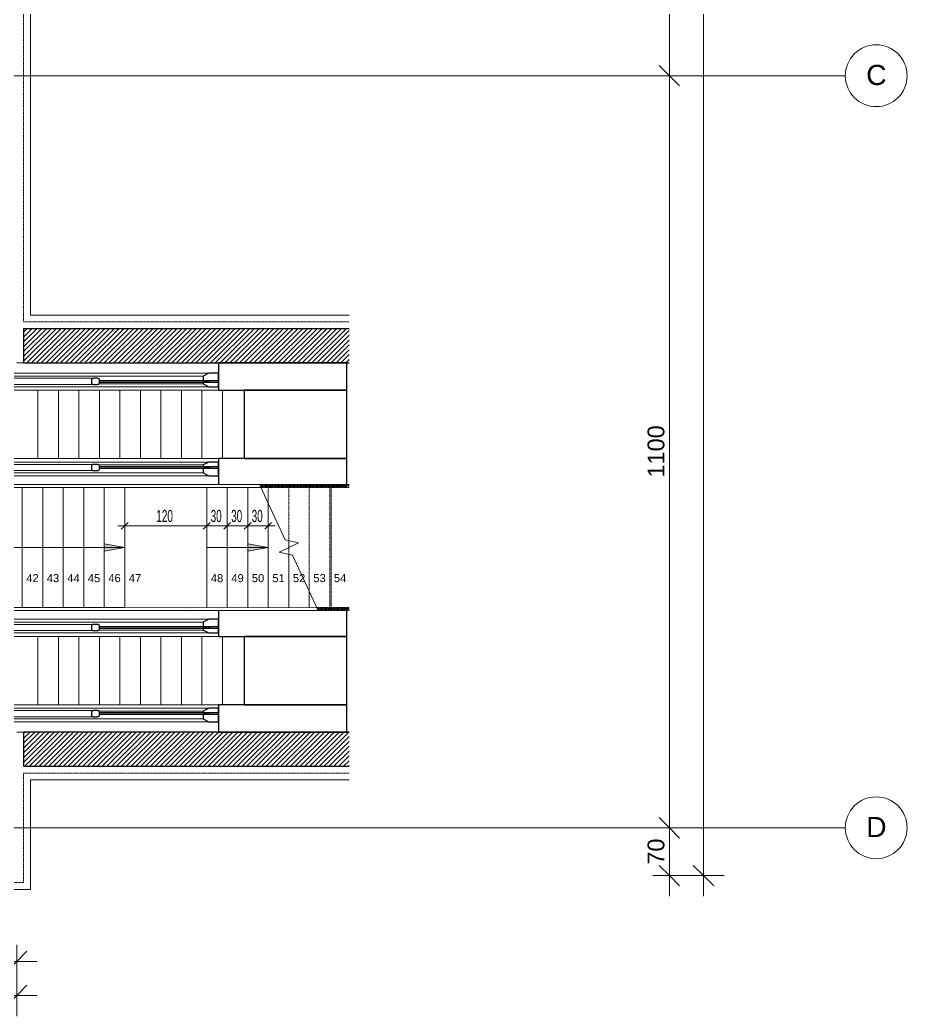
# Model space of a CAD drawing. Header units: centimetres. Extents: x -9345 to 11316, y -7197 to -3465.
# Drawn here: x 9970 to 11269, y -6906 to -5449 of the extents above; entities that cross this region are included whole.
import ezdxf

# ---------------------------------------------------------------- set-up
doc = ezdxf.new("R2010")
doc.units = ezdxf.units.CM
doc.linetypes.add('Grid Line 1_4_', pattern=[1.11125, 0.635, -0.15875, 0.15875, -0.15875])
doc.linetypes.add('Overhead', pattern=[0.396875, 0.238125, -0.15875])
for name, color, linetype, lineweight in [('A-ANNO-DIMS', 211, 'Continuous', 9), ('A-ANNO-DIMS-100', 211, 'Continuous', 9), ('A-DETL', 90, 'Continuous', 9), ('A-FLOR-HRAL', 11, 'Continuous', 9), ('A-FLOR-HRAL-MBND', 5, 'Overhead', 9), ('A-FLOR-OVHD', 1, 'Overhead', 9), ('A-GENM', 13, 'Continuous', 9), ('A-WALL', 113, 'Continuous', 9), ('A-WALL-PATT', 111, 'Continuous', 25), ('S-GRID', 1, 'Continuous', 9), ('S-GRID-IDEN', 1, 'Continuous', 9), ('S-STRS', 31, 'Continuous', 9), ('S-STRS-ANNO', 31, 'Continuous', 9), ('S-STRS-MBND', 31, 'Overhead', 9)]:
    doc.layers.add(name, color=color, linetype=linetype, lineweight=lineweight)
doc.styles.add('Arial', font='arial.ttf', dxfattribs={"height": 11.710189})
doc.styles.add('Arial_1', font='arial.ttf', dxfattribs={"height": 29.505988})
doc.styles.add('Arial_4', font='arial.ttf', dxfattribs={"height": 24.588323})
doc.styles.add('Swis721 LtCn BT_1', font='swisscl.ttf', dxfattribs={"width": 0.8, "height": 17.639445})
doc.dimstyles.new('IUAS_DIMENSION_AXIS', dxfattribs={"dimscale": 30.48, "dimtxt": 25, "dimasz": 0.984252, "dimexe": 0.984252, "dimexo": 0.0625, "dimgap": 0, "dimtad": 1, "dimdec": 0, "dimzin": 0, "dimdsep": 46, "dimtxsty": 'Arial_4', "dimblk1": 'OBLIQUE', "dimblk2": 'OBLIQUE', "dimsah": 1, "dimcen": 0.09, "dimdle": 0.984252, "dimazin": 0, "dimtfac": 1, "dimtdec": 4, "dimtix": 1, "dimtmove": 0, "dimatfit": 3, "dimfxl": 0.787402, "dimfxlon": 1, "dimtvp": 1, "dimtolj": 1, "dimtzin": 0, "dimarcsym": 2})
doc.dimstyles.new('IUAS_DIMENSION_INSIDE_100_5', dxfattribs={"dimscale": 30.48, "dimtxt": 18, "dimasz": 0.328084, "dimexe": 0.328084, "dimexo": 0.0625, "dimgap": 0, "dimtad": 1, "dimdec": 0, "dimdsep": 46, "dimtxsty": 'Swis721 LtCn BT_1', "dimblk1": 'OBLIQUE', "dimblk2": 'OBLIQUE', "dimsah": 1, "dimcen": 0.09, "dimdle": 0.328084, "dimazin": 0, "dimtfac": 1, "dimtdec": 4, "dimtix": 1, "dimtmove": 0, "dimatfit": 3, "dimfxl": 0.656168, "dimfxlon": 1, "dimtvp": 1, "dimtolj": 1, "dimtzin": 0, "dimarcsym": 2})
pattern_1 = [(45, (10627.768, 0), (-3.535534, 3.535534), [])]

# ---------------------------------------------------------------- blocks, each defined once
blk = doc.blocks.new('A-YURUYEN MERDIVEN - 1570-1859977-_123_30 TEKNİK KAT _ TECHNICAL LEVEL')
at = {"layer": 'A-GENM', "lineweight": 25}
for p, q in [((-222.5, 90), (-349.2, 90)), ((-349.2, 90), (-349.2, 50)), ((-161.2, 50), (-161.2, 88)), ((-147.2, 75), (-161.2, 75)), ((-161.2, 75), (-161.2, 55)), ((-138.7, 70.8), (-147.2, 75)), ((12.8, 64), (-161.2, 64)), ((-161.2, 64), (-161.2, 62)), ((-161.2, 62), (12.8, 62)), ((-147.2, 62.2), (-147.2, 63.8)), ((-147.2, 63.8), (-138.7, 63.8)), ((-138.7, 62.2), (-147.2, 62.2)), ((-147.2, 55), (-138.7, 59.2)), ((-138.7, 63.8), (-138.7, 70.8)), ((-138.7, 59.2), (-138.7, 62.2)), ((12.8, 65.5), (12.8, 60.5)), ((12.8, 62), (12.8, 64)), ((20.8, 67.5), (16.8, 67.5)), ((16.8, 58.5), (20.8, 58.5)), ((24.8, 60.5), (24.8, 65.5)), ((-349.2, 50), (-161.2, 50)), ((-198.7, 50), (-349.2, 50)), ((-349.2, 50), (-349.2, -50)), ((-198.7, -50), (-198.7, 50)), ((-161.2, 55), (-147.2, 55)), ((-161.2, -50), (-349.2, -50)), ((-349.2, -50), (-349.2, -90)), ((-349.2, -50), (-198.7, -50)), ((-161.2, -90), (-161.2, -50)), ((-147.2, -55), (-161.2, -55)), ((-161.2, -55), (-161.2, -75)), ((-138.7, -59.2), (-147.2, -55)), ((12.8, -62), (-161.2, -62)), ((-161.2, -62), (-161.2, -64)), ((-161.2, -64), (12.8, -64)), ((-147.2, -63.8), (-147.2, -62.2)), ((-147.2, -62.2), (-138.7, -62.2)), ((-138.7, -63.8), (-147.2, -63.8)), ((-147.2, -75), (-138.7, -70.8)), ((-138.7, -62.2), (-138.7, -59.2)), ((-138.7, -70.8), (-138.7, -63.8)), ((12.8, -60.5), (12.8, -65.5)), ((12.8, -64), (12.8, -62)), ((20.8, -58.5), (16.8, -58.5)), ((16.8, -67.5), (20.8, -67.5)), ((24.8, -65.5), (24.8, -60.5)), ((-161.2, -75), (-147.2, -75)), ((-349.2, -90), (-161.2, -90))]:
    blk.add_line(p, q, dxfattribs=at)
at = {"layer": 'A-GENM'}
for p, q in [((-147.2, 75), (1364.9, 75)), ((-138.7, 70.8), (1366, 70.8)), ((-138.7, 59.2), (13.8, 59.2)), ((1363, 67.5), (20.8, 67.5)), ((20.8, 58.5), (1363, 58.5)), ((-167.1, -50), (-167.1, 50)), ((1363, 50), (-161.2, 50)), ((1364.9, 55), (-147.2, 55)), ((-137.1, -50), (-137.1, 50)), ((-107.1, -50), (-107.1, 50)), ((-77.1, -50), (-77.1, 50)), ((-47.1, -50), (-47.1, 50)), ((-17.1, -50), (-17.1, 50)), ((12.9, -50), (12.9, 50)), ((42.9, -50), (42.9, 50)), ((72.9, -50), (72.9, 50)), ((102.9, -50), (102.9, 50)), ((-161.2, -50), (1363, -50)), ((-147.2, -55), (1364.9, -55)), ((-138.7, -59.2), (13.8, -59.2)), ((-138.7, -70.8), (1366, -70.8)), ((1363, -58.5), (20.8, -58.5)), ((20.8, -67.5), (1363, -67.5)), ((1364.9, -75), (-147.2, -75)), ((134, -90), (124, -90))]:
    blk.add_line(p, q, dxfattribs=at)
at = {"layer": 'A-GENM', "lineweight": 25, "flags": 128}
for points in [[(16.8, 67.5), (16.1, 67.5), (15.3, 67.3), (14.6, 67.2), (14, 66.9), (13.5, 66.6), (13.1, 66.3), (12.9, 65.9), (12.8, 65.5)], [(12.8, 60.5), (12.9, 60.1), (13.1, 59.7), (13.5, 59.4), (14, 59.1), (14.6, 58.8), (15.3, 58.7), (16.1, 58.5), (16.8, 58.5)], [(24.8, 65.5), (24.8, 65.9), (24.5, 66.3), (24.2, 66.6), (23.7, 66.9), (23.1, 67.2), (22.4, 67.3), (21.6, 67.5), (20.8, 67.5)], [(20.8, 58.5), (21.6, 58.5), (22.4, 58.7), (23.1, 58.8), (23.7, 59.1), (24.2, 59.4), (24.5, 59.7), (24.8, 60.1), (24.8, 60.5)], [(16.8, -58.5), (16.1, -58.5), (15.3, -58.7), (14.6, -58.8), (14, -59.1), (13.5, -59.4), (13.1, -59.7), (12.9, -60.1), (12.8, -60.5)], [(12.8, -65.5), (12.9, -65.9), (13.1, -66.3), (13.5, -66.6), (14, -66.9), (14.6, -67.2), (15.3, -67.3), (16.1, -67.5), (16.8, -67.5)], [(24.8, -60.5), (24.8, -60.1), (24.5, -59.7), (24.2, -59.4), (23.7, -59.1), (23.1, -58.8), (22.4, -58.7), (21.6, -58.5), (20.8, -58.5)], [(20.8, -67.5), (21.6, -67.5), (22.4, -67.3), (23.1, -67.2), (23.7, -66.9), (24.2, -66.6), (24.5, -66.3), (24.8, -65.9), (24.8, -65.5)]]:
    blk.add_lwpolyline(points, dxfattribs=at)
blk = doc.blocks.new('Railing - Railing-1672219-_123_30 TEKNİK KAT _ TECHNICAL LEVEL')
at = {"layer": 'A-FLOR-HRAL'}
for p, q in [((-6230.5, -1412.8), (-6053.6, -1859)), ((-6226.8, -1411.3), (-6049.8, -1857.5)), ((-6053.6, -1859), (-6020.4, -1942.6)), ((-6049.8, -1857.5), (-6016.7, -1941.2)), ((-6020.4, -1942.6), (-5949.6, -2121.1)), ((-6016.7, -1941.2), (-5946.2, -2118.7)), ((-5949.6, -2121.1), (-5947.8, -2120.4)), ((-5949.6, -2121.1), (-5947.8, -2120.4)), ((-5949.6, -2121.1), (-5947.8, -2120.4)), ((-5949.6, -2121.1), (-5947.8, -2120.4)), ((-5949.6, -2121.1), (-5947.8, -2120.4)), ((-5949.2, -2120.8), (-5949.1, -2120.9)), ((-5949.1, -2120.9), (-5947.8, -2120.4)), ((-5949.1, -2120.9), (-5947.8, -2120.4)), ((-5949.1, -2120.9), (-5947.8, -2120.4)), ((-5949.1, -2120.9), (-5947.8, -2120.4)), ((-5949.1, -2120.9), (-5947.8, -2120.4)), ((-5949.1, -2120.9), (-5947.8, -2120.4)), ((-5949.1, -2120.9), (-5947.8, -2120.4)), ((-5949.1, -2120.9), (-5947.8, -2120.4)), ((-5949.1, -2120.9), (-5947.8, -2120.4)), ((-5949.1, -2120.9), (-5947.8, -2120.4)), ((-5947.8, -2120.4), (-5946.2, -2118.7)), ((-5947.8, -2120.4), (-5946.2, -2118.7)), ((-5947.8, -2120.4), (-5946.2, -2118.7)), ((-5947.8, -2120.4), (-5946.2, -2118.7)), ((-5947.8, -2120.4), (-5946.2, -2118.7)), ((-5947.8, -2120.4), (-5946.6, -2119.1)), ((-5947.8, -2120.4), (-5946.6, -2119.1)), ((-5947.8, -2120.4), (-5946.6, -2119.1)), ((-5947.8, -2120.4), (-5946.6, -2119.1)), ((-5947.8, -2120.4), (-5946.6, -2119.1)), ((-5947.8, -2120.4), (-5946.6, -2119.1)), ((-5947.8, -2120.4), (-5946.6, -2119.1)), ((-5947.8, -2120.4), (-5946.6, -2119.1)), ((-5947.8, -2120.4), (-5946.6, -2119.1)), ((-5947.8, -2120.4), (-5946.6, -2119.1))]:
    blk.add_line(p, q, dxfattribs=at)
at = {"layer": 'A-FLOR-HRAL-MBND'}
for p, q in [((-5949.6, -2121.1), (-5932.4, -2164.4)), ((-5949.1, -2120.9), (-5932, -2164.2)), ((-5949.1, -2120.9), (-5932, -2164.2)), ((-5949.1, -2120.9), (-5932, -2164.2)), ((-5949.1, -2120.9), (-5932, -2164.2)), ((-5946.6, -2119.1), (-5929.2, -2163.1)), ((-5946.6, -2119.1), (-5929.2, -2163.1)), ((-5946.6, -2119.1), (-5929.2, -2163.1)), ((-5946.6, -2119.1), (-5929.2, -2163.1)), ((-5946.2, -2118.7), (-5928.7, -2162.9))]:
    blk.add_line(p, q, dxfattribs=at)
blk = doc.blocks.new('Railing - Railing-1672223-_123_30 TEKNİK KAT _ TECHNICAL LEVEL')
at = {"layer": 'A-FLOR-HRAL'}
for p, q in [((-6063.3, -1346.5), (-5886.3, -1792.6)), ((-6059.6, -1345), (-5882.6, -1791.2)), ((-5882.6, -1791.2), (-5849.4, -1874.8)), ((-5886.3, -1792.6), (-5853.1, -1876.3)), ((-5853.1, -1876.3), (-5813, -1977.6)), ((-5849.4, -1874.8), (-5809.6, -1975.3)), ((-5813, -1977.6), (-5811.4, -1976)), ((-5813, -1977.6), (-5811.4, -1976)), ((-5813, -1977.6), (-5811.4, -1976)), ((-5813, -1977.6), (-5811.4, -1976)), ((-5813, -1977.6), (-5811.4, -1976)), ((-5811.4, -1976), (-5809.6, -1975.3)), ((-5811.4, -1976), (-5809.6, -1975.3)), ((-5811.4, -1976), (-5809.6, -1975.3)), ((-5811.4, -1976), (-5809.6, -1975.3)), ((-5811.4, -1976), (-5809.6, -1975.3))]:
    blk.add_line(p, q, dxfattribs=at)
at = {"layer": 'A-FLOR-HRAL-MBND'}
for p, q in [((-5813, -1977.6), (-5765.2, -2098)), ((-5812.5, -1977.3), (-5764.7, -2097.8)), ((-5812.5, -1977.3), (-5764.7, -2097.8)), ((-5812.5, -1977.3), (-5764.7, -2097.8)), ((-5812.5, -1977.3), (-5764.7, -2097.8)), ((-5810, -1975.5), (-5761.9, -2096.7)), ((-5810, -1975.5), (-5761.9, -2096.7)), ((-5809.6, -1975.3), (-5761.5, -2096.5)), ((-5807.4, -1982.2), (-5761.9, -2096.7)), ((-5794.3, -2015.1), (-5761.9, -2096.7))]:
    blk.add_line(p, q, dxfattribs=at)
blk = doc.blocks.new('Generic Models 12 - Generic Models 9-1857697-_123_30 TEKNİK KAT _ TECHNICAL LEVEL')
at = {"layer": 'A-GENM'}
blk.add_line((-5773.1, -2072.6), (-5940.4, -2139), dxfattribs=at)
blk = doc.blocks.new('A-YURUYEN MERDIVEN - 1570-1863396-_123_30 TEKNİK KAT _ TECHNICAL LEVEL')
at = {"layer": 'A-GENM', "lineweight": 25}
for p, q in [((-161.2, 90), (-349.2, 90)), ((-349.2, 90), (-349.2, 50)), ((-161.2, 50), (-161.2, 90)), ((-147.2, 75), (-161.2, 75)), ((-161.2, 75), (-161.2, 55)), ((-138.7, 70.8), (-147.2, 75)), ((12.8, 64), (-161.2, 64)), ((-161.2, 64), (-161.2, 62)), ((-161.2, 62), (12.8, 62)), ((-147.2, 62.2), (-147.2, 63.8)), ((-147.2, 63.8), (-138.7, 63.8)), ((-138.7, 62.2), (-147.2, 62.2)), ((-147.2, 55), (-138.7, 59.2)), ((-138.7, 63.8), (-138.7, 70.8)), ((-138.7, 59.2), (-138.7, 62.2)), ((12.8, 65.5), (12.8, 60.5)), ((12.8, 62), (12.8, 64)), ((20.8, 67.5), (16.8, 67.5)), ((16.8, 58.5), (20.8, 58.5)), ((24.8, 60.5), (24.8, 65.5)), ((-349.2, 50), (-161.2, 50)), ((-198.7, 50), (-349.2, 50)), ((-349.2, 50), (-349.2, -50)), ((-198.7, -50), (-198.7, 50)), ((-161.2, 55), (-147.2, 55)), ((-161.2, -50), (-349.2, -50)), ((-349.2, -50), (-349.2, -90)), ((-349.2, -50), (-198.7, -50)), ((-161.2, -88), (-161.2, -50)), ((-147.2, -55), (-161.2, -55)), ((-161.2, -55), (-161.2, -75)), ((-138.7, -59.2), (-147.2, -55)), ((12.8, -62), (-161.2, -62)), ((-161.2, -62), (-161.2, -64)), ((-161.2, -64), (12.8, -64)), ((-147.2, -63.8), (-147.2, -62.2)), ((-147.2, -62.2), (-138.7, -62.2)), ((-138.7, -63.8), (-147.2, -63.8)), ((-147.2, -75), (-138.7, -70.8)), ((-138.7, -62.2), (-138.7, -59.2)), ((-138.7, -70.8), (-138.7, -63.8)), ((12.8, -60.5), (12.8, -65.5)), ((12.8, -64), (12.8, -62)), ((20.8, -58.5), (16.8, -58.5)), ((16.8, -67.5), (20.8, -67.5)), ((24.8, -65.5), (24.8, -60.5)), ((-161.2, -75), (-147.2, -75)), ((-349.2, -90), (-306, -90))]:
    blk.add_line(p, q, dxfattribs=at)
at = {"layer": 'A-GENM'}
for p, q in [((124, 90), (134, 90)), ((-147.2, 75), (1364.9, 75)), ((1366, 70.8), (-138.7, 70.8)), ((13.8, 59.2), (-138.7, 59.2)), ((1363, 67.5), (20.8, 67.5)), ((20.8, 58.5), (1363, 58.5)), ((-167.1, -50), (-167.1, 50)), ((1363, 50), (-161.2, 50)), ((1364.9, 55), (-147.2, 55)), ((-137.1, -50), (-137.1, 50)), ((-107.1, -50), (-107.1, 50)), ((-77.1, -50), (-77.1, 50)), ((-47.1, -50), (-47.1, 50)), ((-17.1, -50), (-17.1, 50)), ((12.9, -50), (12.9, 50)), ((42.9, -50), (42.9, 50)), ((72.9, -50), (72.9, 50)), ((102.9, -50), (102.9, 50)), ((-161.2, -50), (1363, -50)), ((-147.2, -55), (1364.9, -55)), ((13.8, -59.2), (-138.7, -59.2)), ((1366, -70.8), (-138.7, -70.8)), ((1363, -58.5), (20.8, -58.5)), ((20.8, -67.5), (1363, -67.5)), ((1364.9, -75), (-147.2, -75))]:
    blk.add_line(p, q, dxfattribs=at)
at = {"layer": 'A-GENM', "lineweight": 25, "flags": 128}
for points in [[(16.8, 67.5), (16.1, 67.5), (15.3, 67.3), (14.6, 67.2), (14, 66.9), (13.5, 66.6), (13.1, 66.3), (12.9, 65.9), (12.8, 65.5)], [(12.8, 60.5), (12.9, 60.1), (13.1, 59.7), (13.5, 59.4), (14, 59.1), (14.6, 58.8), (15.3, 58.7), (16.1, 58.5), (16.8, 58.5)], [(24.8, 65.5), (24.8, 65.9), (24.5, 66.3), (24.2, 66.6), (23.7, 66.9), (23.1, 67.2), (22.4, 67.3), (21.6, 67.5), (20.8, 67.5)], [(20.8, 58.5), (21.6, 58.5), (22.4, 58.7), (23.1, 58.8), (23.7, 59.1), (24.2, 59.4), (24.5, 59.7), (24.8, 60.1), (24.8, 60.5)], [(16.8, -58.5), (16.1, -58.5), (15.3, -58.7), (14.6, -58.8), (14, -59.1), (13.5, -59.4), (13.1, -59.7), (12.9, -60.1), (12.8, -60.5)], [(12.8, -65.5), (12.9, -65.9), (13.1, -66.3), (13.5, -66.6), (14, -66.9), (14.6, -67.2), (15.3, -67.3), (16.1, -67.5), (16.8, -67.5)], [(24.8, -60.5), (24.8, -60.1), (24.5, -59.7), (24.2, -59.4), (23.7, -59.1), (23.1, -58.8), (22.4, -58.7), (21.6, -58.5), (20.8, -58.5)], [(20.8, -67.5), (21.6, -67.5), (22.4, -67.3), (23.1, -67.2), (23.7, -66.9), (24.2, -66.6), (24.5, -66.3), (24.8, -65.9), (24.8, -65.5)]]:
    blk.add_lwpolyline(points, dxfattribs=at)
blk = doc.blocks.new('Grid - IUAS_A_GRID_HEAD_4_5MM-1313285-_123_30 TEKNİK KAT _ TECHNICAL LEVEL')
at = {"layer": 'S-GRID-IDEN'}
blk.add_circle((0, 0), 0.452, dxfattribs=at)
blk = doc.blocks.new('DIMBLOCK552-_123_30 TEKNİK KAT _ TECHNICAL LEVEL')
at = {"layer": 'A-ANNO-DIMS-100', "transparency": 16777216}
for p, q in [((9890.8, -6801.9), (9890.8, -6855.9)), ((9890.8, -6825.9), (9890.8, -6801.9)), ((9965.8, -6801.9), (9965.8, -6855.9)), ((9965.8, -6825.9), (9965.8, -6801.9)), ((9890.8, -6825.9), (9905.8, -6810.9)), ((9965.8, -6825.9), (9980.8, -6810.9)), ((9890.8, -6825.9), (9875.8, -6840.9)), ((9890.8, -6825.9), (9995.8, -6825.9)), ((9965.8, -6825.9), (9950.8, -6840.9))]:
    blk.add_line(p, q, dxfattribs=at)
at = {"layer": 'A-ANNO-DIMS-100', "color": 0, "transparency": 16777216, "insert": (9909.4, -6794), "char_height": 24.59, "width": 45.231, "attachment_point": 1, "line_spacing_factor": 0.938532, "style": 'Arial_4'}
blk.add_mtext('75', dxfattribs=at)
blk = doc.blocks.new('_Oblique')
at = {"color": 0, "linetype": 'ByBlock', "lineweight": -2}
blk.add_line((-0.5, -0.5), (0.5, 0.5), dxfattribs=at)
blk = doc.blocks.new('DIMBLOCK559-_123_30 TEKNİK KAT _ TECHNICAL LEVEL')
at = {"layer": 'A-ANNO-DIMS-100', "transparency": 16777216}
for p, q in [((10920.7, -6630.5), (10905.7, -6615.5)), ((10896.7, -6630.5), (10950.7, -6630.5)), ((10920.7, -6630.5), (10896.7, -6630.5)), ((10920.7, -6730.5), (10920.7, -6630.5)), ((10920.7, -6630.5), (10935.7, -6645.5)), ((10920.7, -6700.5), (10905.7, -6685.5)), ((10896.7, -6700.5), (10950.7, -6700.5)), ((10920.7, -6700.5), (10896.7, -6700.5)), ((10920.7, -6700.5), (10935.7, -6715.5))]:
    blk.add_line(p, q, dxfattribs=at)
at = {"layer": 'A-ANNO-DIMS-100', "color": 0, "transparency": 16777216, "insert": (10888.8, -6684.4), "char_height": 24.59, "width": 45.231, "attachment_point": 1, "rotation": 90, "line_spacing_factor": 0.938532, "style": 'Arial_4'}
blk.add_mtext('70', dxfattribs=at)
blk = doc.blocks.new('DIMBLOCK560-_123_30 TEKNİK KAT _ TECHNICAL LEVEL')
at = {"layer": 'A-ANNO-DIMS-100', "transparency": 16777216}
for p, q in [((10920.7, -5530.5), (10905.7, -5515.5)), ((10896.7, -5530.5), (10950.7, -5530.5)), ((10920.7, -5530.5), (10896.7, -5530.5)), ((10920.7, -6630.5), (10920.7, -5530.5)), ((10920.7, -5530.5), (10935.7, -5545.5)), ((10920.7, -6630.5), (10905.7, -6615.5)), ((10896.7, -6630.5), (10950.7, -6630.5)), ((10920.7, -6630.5), (10896.7, -6630.5)), ((10920.7, -6630.5), (10935.7, -6645.5))]:
    blk.add_line(p, q, dxfattribs=at)
at = {"layer": 'A-ANNO-DIMS-100', "color": 0, "transparency": 16777216, "insert": (10888.8, -6118.2), "char_height": 24.59, "width": 90.462, "attachment_point": 1, "rotation": 90, "line_spacing_factor": 0.938532, "style": 'Arial_4'}
blk.add_mtext('1100', dxfattribs=at)
blk = doc.blocks.new('DIMBLOCK561-_123_30 TEKNİK KAT _ TECHNICAL LEVEL')
at = {"layer": 'A-ANNO-DIMS-100', "transparency": 16777216}
for p, q in [((10920.7, -4860.5), (10905.7, -4845.5)), ((10896.7, -4860.5), (10950.7, -4860.5)), ((10920.7, -4860.5), (10896.7, -4860.5)), ((10920.7, -5530.5), (10920.7, -4860.5)), ((10920.7, -4860.5), (10935.7, -4875.5)), ((10920.7, -5530.5), (10905.7, -5515.5)), ((10896.7, -5530.5), (10950.7, -5530.5)), ((10920.7, -5530.5), (10896.7, -5530.5)), ((10920.7, -5530.5), (10935.7, -5545.5))]:
    blk.add_line(p, q, dxfattribs=at)
at = {"layer": 'A-ANNO-DIMS-100', "color": 0, "transparency": 16777216, "insert": (10888.8, -5223.8), "char_height": 24.59, "width": 67.846, "attachment_point": 1, "rotation": 90, "line_spacing_factor": 0.938532, "style": 'Arial_4'}
blk.add_mtext('670', dxfattribs=at)
blk = doc.blocks.new('DIMBLOCK564-_123_30 TEKNİK KAT _ TECHNICAL LEVEL')
at = {"layer": 'A-ANNO-DIMS-100', "transparency": 16777216}
for p, q in [((10970.7, -6730.5), (10970.7, -3960.5)), ((10970.7, -3990.5), (10955.7, -3975.5)), ((10946.7, -3990.5), (11000.7, -3990.5)), ((10970.7, -3990.5), (10946.7, -3990.5)), ((10970.7, -3990.5), (10985.7, -4005.5)), ((10970.7, -6700.5), (10955.7, -6685.5)), ((10946.7, -6700.5), (11000.7, -6700.5)), ((10970.7, -6700.5), (10946.7, -6700.5)), ((10970.7, -6700.5), (10985.7, -6715.5))]:
    blk.add_line(p, q, dxfattribs=at)
at = {"layer": 'A-ANNO-DIMS-100', "color": 0, "transparency": 16777216, "insert": (10938.8, -5383.2), "char_height": 24.59, "width": 90.462, "attachment_point": 1, "rotation": 90, "line_spacing_factor": 0.938532, "style": 'Arial_4'}
blk.add_mtext('2710', dxfattribs=at)
blk = doc.blocks.new('DIMBLOCK573-_123_30 TEKNİK KAT _ TECHNICAL LEVEL')
at = {"layer": 'A-ANNO-DIMS-100', "transparency": 16777216}
for p, q in [((10123.8, -6168.9), (10123.8, -6198.9)), ((10123.8, -6188.9), (10123.8, -6168.9)), ((10243.8, -6168.9), (10243.8, -6198.9)), ((10243.8, -6188.9), (10243.8, -6168.9)), ((10113.8, -6188.9), (10243.8, -6188.9)), ((10123.8, -6188.9), (10118.8, -6193.9)), ((10123.8, -6188.9), (10128.8, -6183.9)), ((10243.8, -6188.9), (10238.8, -6193.9)), ((10243.8, -6188.9), (10248.8, -6183.9))]:
    blk.add_line(p, q, dxfattribs=at)
at = {"layer": 'A-ANNO-DIMS-100', "color": 0, "transparency": 16777216, "insert": (10170.1, -6165.6), "char_height": 17.64, "width": 32.914, "attachment_point": 1, "line_spacing_factor": 0.971848, "style": 'Swis721 LtCn BT_1'}
blk.add_mtext('120', dxfattribs=at)
blk = doc.blocks.new('DIMBLOCK574-_123_30 TEKNİK KAT _ TECHNICAL LEVEL')
at = {"layer": 'A-ANNO-DIMS-100', "transparency": 16777216}
for p, q in [((10243.8, -6168.9), (10243.8, -6198.9)), ((10243.8, -6188.9), (10243.8, -6168.9)), ((10273.8, -6168.9), (10273.8, -6198.9)), ((10273.8, -6188.9), (10273.8, -6168.9)), ((10243.8, -6188.9), (10238.8, -6193.9)), ((10243.8, -6188.9), (10248.8, -6183.9)), ((10243.8, -6188.9), (10273.8, -6188.9)), ((10273.8, -6188.9), (10268.8, -6193.9)), ((10273.8, -6188.9), (10278.8, -6183.9))]:
    blk.add_line(p, q, dxfattribs=at)
at = {"layer": 'A-ANNO-DIMS-100', "color": 0, "transparency": 16777216, "insert": (10249.6, -6165.6), "char_height": 17.64, "width": 21.943, "attachment_point": 1, "line_spacing_factor": 0.971848, "style": 'Swis721 LtCn BT_1'}
blk.add_mtext('30', dxfattribs=at)
blk = doc.blocks.new('DIMBLOCK575-_123_30 TEKNİK KAT _ TECHNICAL LEVEL')
at = {"layer": 'A-ANNO-DIMS-100', "transparency": 16777216}
for p, q in [((10273.8, -6168.9), (10273.8, -6198.9)), ((10273.8, -6188.9), (10273.8, -6168.9)), ((10303.8, -6168.9), (10303.8, -6198.9)), ((10303.8, -6188.9), (10303.8, -6168.9)), ((10273.8, -6188.9), (10268.8, -6193.9)), ((10273.8, -6188.9), (10278.8, -6183.9)), ((10273.8, -6188.9), (10303.8, -6188.9)), ((10303.8, -6188.9), (10298.8, -6193.9)), ((10303.8, -6188.9), (10308.8, -6183.9))]:
    blk.add_line(p, q, dxfattribs=at)
at = {"layer": 'A-ANNO-DIMS-100', "color": 0, "transparency": 16777216, "insert": (10279.6, -6165.6), "char_height": 17.64, "width": 21.943, "attachment_point": 1, "line_spacing_factor": 0.971848, "style": 'Swis721 LtCn BT_1'}
blk.add_mtext('30', dxfattribs=at)
blk = doc.blocks.new('DIMBLOCK576-_123_30 TEKNİK KAT _ TECHNICAL LEVEL')
at = {"layer": 'A-ANNO-DIMS-100', "transparency": 16777216}
for p, q in [((10303.8, -6168.9), (10303.8, -6198.9)), ((10303.8, -6188.9), (10303.8, -6168.9)), ((10333.8, -6168.9), (10333.8, -6198.9)), ((10333.8, -6188.9), (10333.8, -6168.9)), ((10303.8, -6188.9), (10298.8, -6193.9)), ((10303.8, -6188.9), (10308.8, -6183.9)), ((10303.8, -6188.9), (10343.8, -6188.9)), ((10333.8, -6188.9), (10328.8, -6193.9)), ((10333.8, -6188.9), (10338.8, -6183.9))]:
    blk.add_line(p, q, dxfattribs=at)
at = {"layer": 'A-ANNO-DIMS-100', "color": 0, "transparency": 16777216, "insert": (10309.6, -6165.6), "char_height": 17.64, "width": 21.943, "attachment_point": 1, "line_spacing_factor": 0.971848, "style": 'Swis721 LtCn BT_1'}
blk.add_mtext('30', dxfattribs=at)
blk = doc.blocks.new('DIMBLOCK577-_123_30 TEKNİK KAT _ TECHNICAL LEVEL')
at = {"layer": 'A-ANNO-DIMS-100', "transparency": 16777216}
for p, q in [((3815.8, -6851.9), (3815.8, -6905.9)), ((3815.8, -6875.9), (3815.8, -6851.9)), ((3815.8, -6875.9), (3830.8, -6860.9)), ((9965.8, -6851.9), (9965.8, -6905.9)), ((9965.8, -6875.9), (9965.8, -6851.9)), ((9965.8, -6875.9), (9980.8, -6860.9)), ((3785.8, -6875.9), (9995.8, -6875.9)), ((3815.8, -6875.9), (3800.8, -6890.9)), ((9965.8, -6875.9), (9950.8, -6890.9))]:
    blk.add_line(p, q, dxfattribs=at)
at = {"layer": 'A-ANNO-DIMS-100', "color": 0, "transparency": 16777216, "insert": (6853.1, -6844), "char_height": 24.59, "width": 90.462, "attachment_point": 1, "line_spacing_factor": 0.938532, "style": 'Arial_4'}
blk.add_mtext('6150', dxfattribs=at)

msp = doc.modelspace()

# ---------------------------------------------------------------- hatches: boundary and pattern name
at = {"layer": 'A-WALL-PATT', "lineweight": 9}
h = msp.add_hatch(dxfattribs=at)
h.set_pattern_fill('FP_7', color=256, style=0, pattern_type=2)
h.set_pattern_definition(pattern_1)
h.paths.add_polyline_path([(10223.6, -5950.5), (10452.3, -5950.5), (10452.3, -5900.5), (9975.8, -5900.5), (9975.8, -5950.5), (10109.3, -5950.5)], flags=0)
h = msp.add_hatch(dxfattribs=at)
h.set_pattern_fill('FP_7', color=256, style=0, pattern_type=2)
h.set_pattern_definition(pattern_1)
h.paths.add_polyline_path([(10452.3, -6540.5), (10452.3, -6490.5), (9975.8, -6490.5), (9975.8, -6540.5), (10223.6, -6540.5)], flags=0)
at = {"layer": 'S-STRS-ANNO'}
for points in [[(10093.8, -6225.8), (10123.8, -6220.5), (10093.8, -6215.2)], [(10303.8, -6225.8), (10333.8, -6220.5), (10303.8, -6215.2)]]:
    msp.add_hatch(color=256, dxfattribs=at).paths.add_polyline_path(points, flags=0)

# ---------------------------------------------------------------- linework, layer by layer
at = {"layer": 'A-DETL'}
for p, q in [((9985.8, -3970.5), (9985.8, -5880.5)), ((9985.8, -5880.5), (10452.3, -5880.5)), ((10452.3, -6560.5), (9985.8, -6560.5)), ((9985.8, -6560.5), (9985.8, -6720.5)), ((9985.8, -6720.5), (3795.8, -6720.5))]:
    msp.add_line(p, q, dxfattribs=at)
at = {"layer": 'A-FLOR-OVHD'}
for p, q in [((9975.8, -3980.5), (9975.8, -5890.5)), ((9975.8, -5890.5), (10452.3, -5890.5)), ((10452.3, -6550.5), (9975.8, -6550.5)), ((9975.8, -6550.5), (9975.8, -6710.5)), ((9975.8, -6710.5), (3805.8, -6710.5))]:
    msp.add_line(p, q, dxfattribs=at)
at = {"layer": 'A-WALL', "lineweight": 25}
for p, q in [((10452.3, -5900.5), (9975.8, -5900.5)), ((9975.8, -5900.5), (9975.8, -5950.5)), ((9975.8, -5950.5), (10452.3, -5950.5)), ((10452.3, -6490.5), (9975.8, -6490.5)), ((9975.8, -6490.5), (9975.8, -6540.5)), ((9975.8, -6540.5), (10452.3, -6540.5))]:
    msp.add_line(p, q, dxfattribs=at)
at = {"layer": 'S-GRID', "linetype": 'Grid Line 1_4_'}
for p, q in [((11178.1, -5530.5), (2341.5, -5530.5)), ((11178.1, -6630.5), (2341.5, -6630.5))]:
    msp.add_line(p, q, dxfattribs=at)
at = {"layer": 'S-STRS', "linetype": 'Overhead'}
for p, q in [((9973.8, -6132.6), (9973.8, -6308.5)), ((10003.8, -6132.6), (10003.8, -6308.5)), ((10033.8, -6132.6), (10033.8, -6308.5)), ((10063.8, -6132.6), (10063.8, -6308.5)), ((10093.8, -6132.6), (10093.8, -6308.5)), ((10123.8, -6132.6), (10123.8, -6308.5)), ((10243.8, -6132.6), (10243.8, -6308.5)), ((10273.8, -6132.6), (10273.8, -6308.5)), ((10303.8, -6132.6), (10303.8, -6308.5)), ((10333.8, -6156.2), (10333.8, -6308.5)), ((10363.8, -6210.5), (10363.8, -6220.5)), ((10363.8, -6230.6), (10363.8, -6308.5)), ((10393.8, -6284.9), (10393.8, -6308.5))]:
    msp.add_line(p, q, dxfattribs=at)
at = {"layer": 'S-STRS'}
for p, q in [((9973.8, -6132.6), (9973.8, -6308.5)), ((10003.8, -6132.6), (10003.8, -6308.5)), ((10033.8, -6132.6), (10033.8, -6308.5)), ((10063.8, -6132.6), (10063.8, -6308.5)), ((10093.8, -6132.6), (10093.8, -6308.5)), ((10123.8, -6132.6), (10123.8, -6308.5)), ((10243.8, -6132.6), (10243.8, -6308.5)), ((10273.8, -6132.6), (10273.8, -6308.5)), ((10303.8, -6132.6), (10303.8, -6308.5)), ((10333.8, -6156.2), (10333.8, -6308.5)), ((10363.8, -6210.5), (10363.8, -6220.5)), ((10363.8, -6230.6), (10363.8, -6308.5)), ((10393.8, -6284.9), (10393.8, -6308.5)), ((10405.4, -6310.5), (10405.8, -6310.5))]:
    msp.add_line(p, q, dxfattribs=at)
at = {"layer": 'S-STRS-ANNO'}
for p, q in [((9943.8, -6220.5), (9973.8, -6220.5)), ((9973.8, -6220.5), (10003.8, -6220.5)), ((10003.8, -6220.5), (10033.8, -6220.5)), ((10033.8, -6220.5), (10063.8, -6220.5)), ((10063.8, -6220.5), (10093.8, -6220.5)), ((10123.8, -6220.5), (10093.8, -6215.2)), ((10093.8, -6215.2), (10093.8, -6225.8)), ((10093.8, -6220.5), (10123.8, -6220.5)), ((10093.8, -6225.8), (10123.8, -6220.5)), ((10243.8, -6220.5), (10273.8, -6220.5)), ((10273.8, -6220.5), (10303.8, -6220.5)), ((10333.8, -6220.5), (10303.8, -6215.2)), ((10303.8, -6215.2), (10303.8, -6225.8)), ((10303.8, -6220.5), (10333.8, -6220.5)), ((10303.8, -6225.8), (10333.8, -6220.5))]:
    msp.add_line(p, q, dxfattribs=at)
at = {"layer": 'S-STRS-MBND', "linetype": 'Continuous'}
for p, q in [((10358.5, -6209.2), (10321.8, -6130.5)), ((10349.6, -6227.1), (10377.9, -6213.9)), ((10377.9, -6213.9), (10358.5, -6209.2)), ((10369.1, -6231.9), (10349.6, -6227.1)), ((10405.8, -6310.5), (10369.1, -6231.9))]:
    msp.add_line(p, q, dxfattribs=at)
at = {"layer": 'S-STRS-MBND'}
for p, q in [((10333.8, -6130.5), (10333.8, -6156.2)), ((10333.8, -6130.5), (10333.8, -6156.2)), ((10363.8, -6130.5), (10363.8, -6210.5)), ((10363.8, -6130.5), (10363.8, -6210.5)), ((10382.3, -6130.5), (10452.3, -6130.5)), ((10393.8, -6130.5), (10393.8, -6284.9)), ((10393.8, -6130.5), (10393.8, -6284.9)), ((10423.8, -6130.5), (10423.8, -6310.5)), ((10423.8, -6130.5), (10423.8, -6310.5)), ((10363.8, -6220.5), (10363.8, -6230.6)), ((10363.8, -6220.5), (10363.8, -6230.6)), ((10405.8, -6310.5), (10452.3, -6310.5))]:
    msp.add_line(p, q, dxfattribs=at)

# ---------------------------------------------------------------- block references
at = {"layer": 'A-FLOR-HRAL', "rotation": 68.36410604411739}
for name in ['Railing - Railing-1672223-_123_30 TEKNİK KAT _ TECHNICAL LEVEL', 'Railing - Railing-1672219-_123_30 TEKNİK KAT _ TECHNICAL LEVEL']:
    msp.add_blockref(name, (10627.8, 0), dxfattribs=at)
at = {"layer": 'A-GENM'}
for name, p, rotation in [('A-YURUYEN MERDIVEN - 1570-1859977-_123_30 TEKNİK KAT _ TECHNICAL LEVEL', (10099.8, -6040.5), 180), ('Generic Models 12 - Generic Models 9-1857697-_123_30 TEKNİK KAT _ TECHNICAL LEVEL', (10627.8, 0), 68.36410604411739), ('A-YURUYEN MERDIVEN - 1570-1863396-_123_30 TEKNİK KAT _ TECHNICAL LEVEL', (10099.8, -6400.5), 180)]:
    msp.add_blockref(name, p, dxfattribs=dict(at, rotation=rotation))
at = {"layer": 'S-GRID-IDEN', "xscale": 99.99999999999994, "yscale": 99.99999999999994, "zscale": 99.99999999999994, "rotation": 89.99999999999982}
for p in [(11223.3, -5530.5), (11223.3, -6630.5)]:
    msp.add_blockref('Grid - IUAS_A_GRID_HEAD_4_5MM-1313285-_123_30 TEKNİK KAT _ TECHNICAL LEVEL', p, dxfattribs=at)

# ---------------------------------------------------------------- texts
at = {"layer": 'S-STRS-ANNO', "char_height": 11.71, "width": 21.541, "attachment_point": 1, "line_spacing_factor": 0.938532, "style": 'Arial'}
for s, insert in [('42', (9979.8, -6259.5)), ('43', (10009.8, -6259.5)), ('44', (10039.8, -6259.5)), ('45', (10069.8, -6259.5)), ('46', (10099.8, -6259.5)), ('47', (10129.8, -6259.5)), ('48', (10249.8, -6259.5)), ('49', (10279.8, -6259.5)), ('50', (10309.8, -6259.5)), ('51', (10339.8, -6259.5)), ('52', (10369.8, -6259.5)), ('53', (10399.8, -6259.5)), ('54', (10429.8, -6259.5))]:
    msp.add_mtext(s, dxfattribs=dict(at, insert=insert))

# ---------------------------------------------------------------- dimensions: what is measured, and where the dimension line sits
at = {"layer": 'A-ANNO-DIMS'}
for base, p1, p2, angle, dimstyle, override, picture, middle in [((10970.7, -3990.5), (10946.7, -6700.5), (10946.7, -3990.5), 90, 'IUAS_DIMENSION_AXIS', {"dimpost": '<>', "dimfxl": 2710}, 'DIMBLOCK564-_123_30 TEKNİK KAT _ TECHNICAL LEVEL', (10958.1, -5345.5)), ((10920.7, -4860.5), (10896.7, -5530.5), (10896.7, -4860.5), 90, 'IUAS_DIMENSION_AXIS', {"dimpost": '<>', "dimfxl": 670}, 'DIMBLOCK561-_123_30 TEKNİK KAT _ TECHNICAL LEVEL', (10908.1, -5195.5)), ((10920.7, -5530.5), (10896.7, -6630.5), (10896.7, -5530.5), 90, 'IUAS_DIMENSION_AXIS', {"dimpost": '<>', "dimfxl": 1100}, 'DIMBLOCK560-_123_30 TEKNİK KAT _ TECHNICAL LEVEL', (10908.1, -6080.5)), ((10303.8, -6188.9), (10273.8, -6168.9), (10303.8, -6168.9), 0, 'IUAS_DIMENSION_INSIDE_100_5', {"dimpost": '<>', "dimfxl": 30}, 'DIMBLOCK575-_123_30 TEKNİK KAT _ TECHNICAL LEVEL', (10288.8, -6179.9)), ((10920.7, -6630.5), (10896.7, -6700.5), (10896.7, -6630.5), 90, 'IUAS_DIMENSION_AXIS', {"dimpost": '<>', "dimfxl": 70}, 'DIMBLOCK559-_123_30 TEKNİK KAT _ TECHNICAL LEVEL', (10908.1, -6665.5)), ((9965.8, -6875.9), (3815.8, -6851.9), (9965.8, -6851.9), 0, 'IUAS_DIMENSION_AXIS', {"dimpost": '<>', "dimfxl": 6150}, 'DIMBLOCK577-_123_30 TEKNİK KAT _ TECHNICAL LEVEL', (6890.8, -6863.3))]:
    dim = msp.add_linear_dim(base=base, p1=p1, p2=p2, angle=angle, dimstyle=dimstyle, override=override, dxfattribs=at)
    dim.commit()
    dim.dimension.update_dxf_attribs({"geometry": picture, "text_midpoint": middle})
for base, p1, p2, dimstyle, override, picture, middle in [((10243.8, -6188.9), (10123.8, -6168.9), (10243.8, -6168.9), 'IUAS_DIMENSION_INSIDE_100_5', {"dimpost": '<>', "dimfxl": 120}, 'DIMBLOCK573-_123_30 TEKNİK KAT _ TECHNICAL LEVEL', (10183.8, -6179.9)), ((10273.8, -6188.9), (10243.8, -6168.9), (10273.8, -6168.9), 'IUAS_DIMENSION_INSIDE_100_5', {"dimpost": '<>', "dimfxl": 30}, 'DIMBLOCK574-_123_30 TEKNİK KAT _ TECHNICAL LEVEL', (10258.8, -6179.9)), ((10333.8, -6188.9), (10303.8, -6168.9), (10333.8, -6168.9), 'IUAS_DIMENSION_INSIDE_100_5', {"dimpost": '<>', "dimfxl": 30}, 'DIMBLOCK576-_123_30 TEKNİK KAT _ TECHNICAL LEVEL', (10318.8, -6179.9)), ((9965.8, -6825.9), (9890.8, -6801.9), (9965.8, -6801.9), 'IUAS_DIMENSION_AXIS', {"dimpost": '<>', "dimfxl": 75}, 'DIMBLOCK552-_123_30 TEKNİK KAT _ TECHNICAL LEVEL', (9928.3, -6813.4))]:
    dim = msp.add_linear_dim(base=base, p1=p1, p2=p2, dimstyle=dimstyle, override=override, dxfattribs=at)
    dim.commit()
    dim.dimension.update_dxf_attribs({"geometry": picture, "text_midpoint": middle})

# ---------------------------------------------------------------- next in the draw order: texts
at = {"layer": 'S-GRID-IDEN', "char_height": 29.506, "width": 35.28, "attachment_point": 2, "line_spacing_factor": 0.938532, "style": 'Arial_1', "bg_fill": 3, "box_fill_scale": 1.25, "bg_fill_color": 0, "bg_fill_transparency": 0}
for s, insert in [('\\fArial|b0|i0|c162|p34|;C', (11223.6, -5514.6)), ('\\fArial|b0|i0|c162|p34|;D', (11223.6, -6614.6))]:
    msp.add_mtext(s, dxfattribs=dict(at, insert=insert))

doc.saveas('drawing.dxf')
